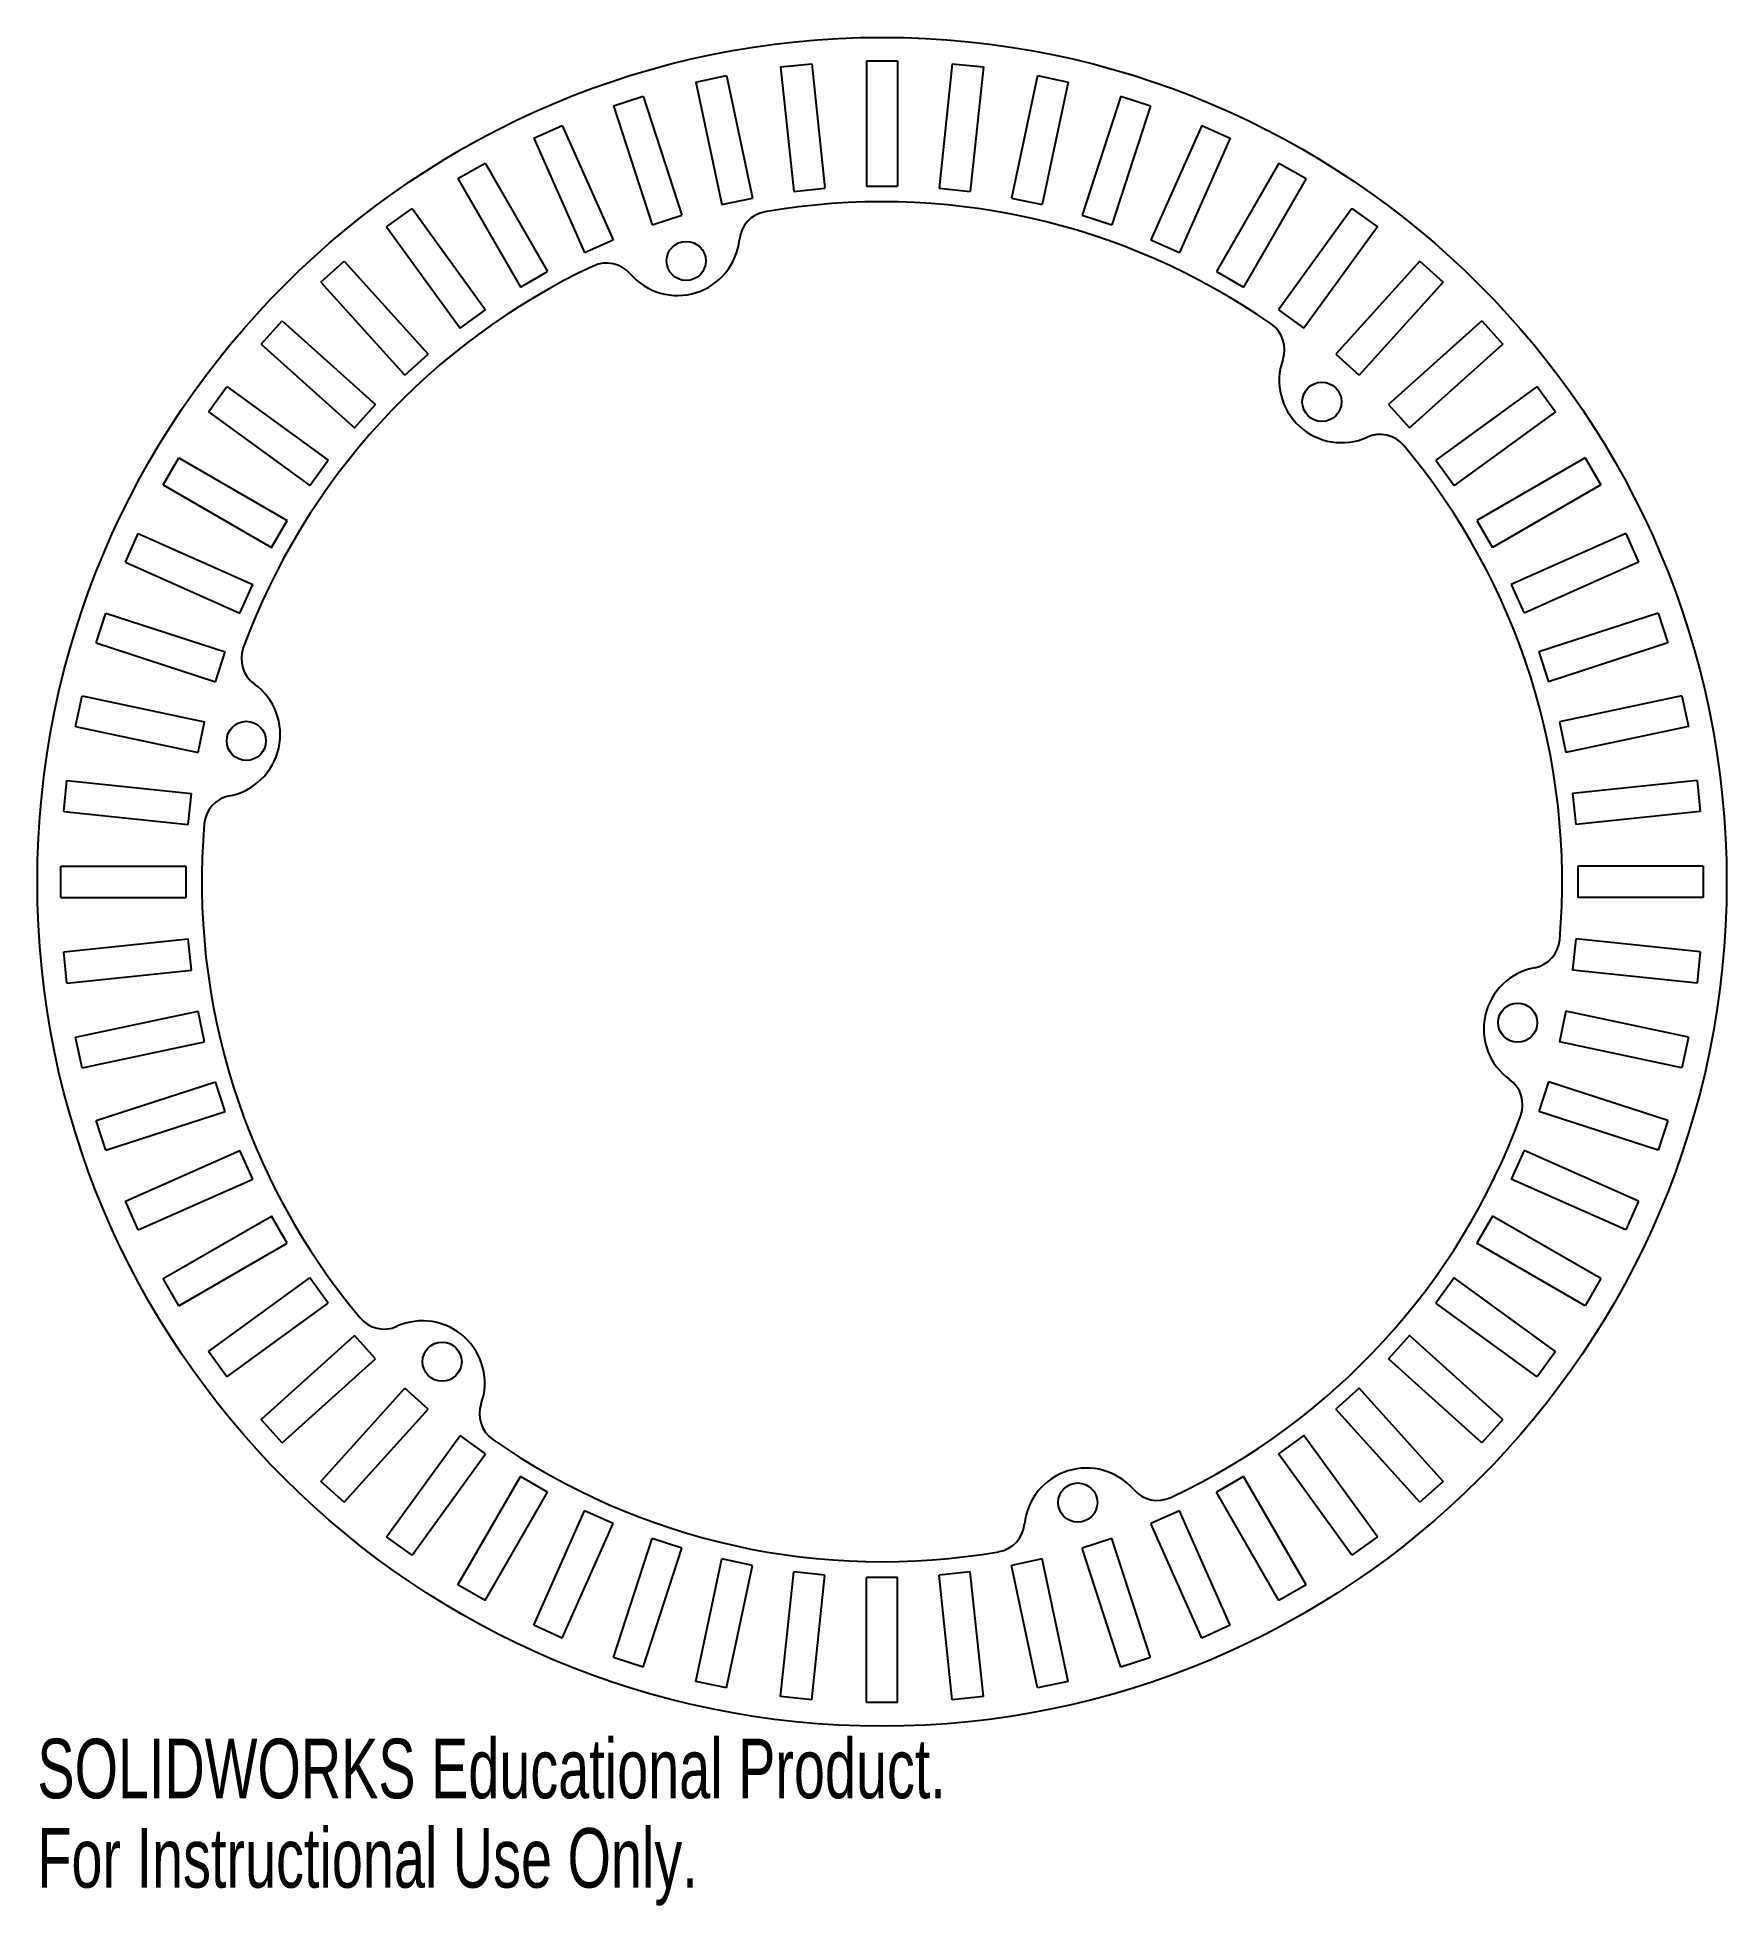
# Model space of a CAD drawing. Header units: inches. Extents: x -2.7 to 2.7, y -3.27 to 2.7.
import ezdxf

# ---------------------------------------------------------------- set-up
doc = ezdxf.new("R2010")
doc.units = ezdxf.units.IN
doc.header["$MEASUREMENT"] = 0
doc.styles.add('SLDTEXTSTYLE0', font='TXT', dxfattribs={"width": 0.7})

msp = doc.modelspace()

# ---------------------------------------------------------------- linework, layer by layer
at = {"color": 7, "linetype": 'Continuous', "lineweight": 25}
for p, q in [((-0.594, 2.5542), (-0.4962, 2.575)), ((-0.4962, 2.575), (-0.413, 2.1837)), ((-0.3238, 2.6023), (-0.2243, 2.6127)), ((-0.3238, 2.6023), (-0.282, 2.2045)), ((-0.2243, 2.6127), (-0.1825, 2.2149)), ((-0.05, 2.6219), (0.05, 2.6219)), ((-0.05, 2.6219), (-0.05, 2.2219)), ((0.05, 2.6219), (0.05, 2.2219)), ((0.2243, 2.6127), (0.1825, 2.2149)), ((0.2243, 2.6127), (0.3238, 2.6023)), ((0.3238, 2.6023), (0.282, 2.2045)), ((0.4962, 2.575), (0.413, 2.1837)), ((0.4962, 2.575), (0.594, 2.5542)), ((-0.8578, 2.4781), (-0.7627, 2.509)), ((-0.7627, 2.509), (-0.639, 2.1286)), ((-0.594, 2.5542), (-0.5109, 2.1629)), ((0.594, 2.5542), (0.5109, 2.1629)), ((0.7627, 2.509), (0.639, 2.1286)), ((0.7627, 2.509), (0.8578, 2.4781)), ((-0.8578, 2.4781), (-0.7341, 2.0977)), ((0.8578, 2.4781), (0.7341, 2.0977)), ((-1.1121, 2.3749), (-1.0207, 2.4155)), ((-1.0207, 2.4155), (-0.858, 2.0501)), ((1.0207, 2.4155), (0.858, 2.0501)), ((1.0207, 2.4155), (1.1121, 2.3749)), ((-1.1121, 2.3749), (-0.9494, 2.0094)), ((1.1121, 2.3749), (0.9494, 2.0094)), ((-1.3542, 2.2456), (-1.2676, 2.2956)), ((-1.2676, 2.2956), (-1.0676, 1.9492)), ((1.2676, 2.2956), (1.0676, 1.9492)), ((1.2676, 2.2956), (1.3542, 2.2456)), ((-1.3542, 2.2456), (-1.1542, 1.8992)), ((-0.282, 2.2045), (-0.1825, 2.2149)), ((-0.05, 2.2219), (0.05, 2.2219)), ((0.1825, 2.2149), (0.282, 2.2045)), ((1.3542, 2.2456), (1.1542, 1.8992)), ((-1.5816, 2.0918), (-1.5006, 2.1505)), ((-1.5006, 2.1505), (-1.2655, 1.8269)), ((-0.5109, 2.1629), (-0.413, 2.1837)), ((0.413, 2.1837), (0.5109, 2.1629)), ((1.5006, 2.1505), (1.2655, 1.8269)), ((1.5006, 2.1505), (1.5816, 2.0918)), ((-1.5816, 2.0918), (-1.3464, 1.7681)), ((-0.7341, 2.0977), (-0.639, 2.1286)), ((0.639, 2.1286), (0.7341, 2.0977)), ((1.5816, 2.0918), (1.3464, 1.7681)), ((-0.9494, 2.0094), (-0.858, 2.0501)), ((0.858, 2.0501), (0.9494, 2.0094)), ((-1.7915, 1.915), (-1.7172, 1.9819)), ((-1.7172, 1.9819), (-1.4496, 1.6846)), ((1.7172, 1.9819), (1.4496, 1.6846)), ((1.7172, 1.9819), (1.7915, 1.915)), ((-1.7915, 1.915), (-1.5239, 1.6177)), ((-1.1542, 1.8992), (-1.0676, 1.9492)), ((1.0676, 1.9492), (1.1542, 1.8992)), ((1.7915, 1.915), (1.5239, 1.6177)), ((-1.9819, 1.7172), (-1.915, 1.7915)), ((-1.915, 1.7915), (-1.6177, 1.5239)), ((-1.3464, 1.7681), (-1.2655, 1.8269)), ((1.2655, 1.8269), (1.3464, 1.7681)), ((1.915, 1.7915), (1.6177, 1.5239)), ((1.915, 1.7915), (1.9819, 1.7172)), ((-1.9819, 1.7172), (-1.6846, 1.4496)), ((-1.5239, 1.6177), (-1.4496, 1.6846)), ((1.4496, 1.6846), (1.5239, 1.6177)), ((1.9819, 1.7172), (1.6846, 1.4496)), ((-2.1505, 1.5006), (-2.0918, 1.5816)), ((-2.0918, 1.5816), (-1.7681, 1.3464)), ((2.0918, 1.5816), (1.7681, 1.3464)), ((2.0918, 1.5816), (2.1505, 1.5006)), ((-2.1505, 1.5006), (-1.8269, 1.2655)), ((-1.6846, 1.4496), (-1.6177, 1.5239)), ((1.6177, 1.5239), (1.6846, 1.4496)), ((2.1505, 1.5006), (1.8269, 1.2655)), ((-2.2956, 1.2676), (-2.2456, 1.3542)), ((-2.2456, 1.3542), (-1.8992, 1.1542)), ((-1.8269, 1.2655), (-1.7681, 1.3464)), ((1.7681, 1.3464), (1.8269, 1.2655)), ((2.2456, 1.3542), (1.8992, 1.1542)), ((2.2456, 1.3542), (2.2956, 1.2676)), ((-2.2956, 1.2676), (-1.9492, 1.0676)), ((2.2956, 1.2676), (1.9492, 1.0676)), ((-1.9492, 1.0676), (-1.8992, 1.1542)), ((1.8992, 1.1542), (1.9492, 1.0676)), ((-2.4155, 1.0207), (-2.3749, 1.1121)), ((-2.3749, 1.1121), (-2.0094, 0.9494)), ((2.3749, 1.1121), (2.0094, 0.9494)), ((2.3749, 1.1121), (2.4155, 1.0207)), ((-2.4155, 1.0207), (-2.0501, 0.858)), ((2.4155, 1.0207), (2.0501, 0.858)), ((-2.0501, 0.858), (-2.0094, 0.9494)), ((2.0094, 0.9494), (2.0501, 0.858)), ((-2.509, 0.7627), (-2.4781, 0.8578)), ((-2.4781, 0.8578), (-2.0977, 0.7341)), ((2.4781, 0.8578), (2.0977, 0.7341)), ((2.4781, 0.8578), (2.509, 0.7627)), ((-2.509, 0.7627), (-2.1286, 0.639)), ((-2.1286, 0.639), (-2.0977, 0.7341)), ((2.0977, 0.7341), (2.1286, 0.639)), ((2.509, 0.7627), (2.1286, 0.639)), ((-2.575, 0.4962), (-2.5542, 0.594)), ((-2.5542, 0.594), (-2.1629, 0.5109)), ((2.5542, 0.594), (2.1629, 0.5109)), ((2.5542, 0.594), (2.575, 0.4962)), ((-2.575, 0.4962), (-2.1837, 0.413)), ((-2.1837, 0.413), (-2.1629, 0.5109)), ((2.1629, 0.5109), (2.1837, 0.413)), ((2.575, 0.4962), (2.1837, 0.413)), ((-2.6127, 0.2243), (-2.6023, 0.3238)), ((-2.6023, 0.3238), (-2.2045, 0.282)), ((2.6023, 0.3238), (2.2045, 0.282)), ((2.6023, 0.3238), (2.6127, 0.2243)), ((-2.2149, 0.1825), (-2.2045, 0.282)), ((2.2045, 0.282), (2.2149, 0.1825)), ((-2.6127, 0.2243), (-2.2149, 0.1825)), ((2.6127, 0.2243), (2.2149, 0.1825)), ((-2.6219, -0.05), (-2.6219, 0.05)), ((-2.6219, 0.05), (-2.2219, 0.05)), ((-2.2219, -0.05), (-2.2219, 0.05)), ((2.6219, 0.05), (2.2219, 0.05)), ((2.2219, 0.05), (2.2219, -0.05)), ((2.6219, 0.05), (2.6219, -0.05)), ((-2.6219, -0.05), (-2.2219, -0.05)), ((2.6219, -0.05), (2.2219, -0.05)), ((-2.6127, -0.2243), (-2.2149, -0.1825)), ((-2.6023, -0.3238), (-2.6127, -0.2243)), ((-2.2045, -0.282), (-2.2149, -0.1825)), ((2.2149, -0.1825), (2.2045, -0.282)), ((2.6127, -0.2243), (2.2149, -0.1825)), ((2.6127, -0.2243), (2.6023, -0.3238)), ((-2.6023, -0.3238), (-2.2045, -0.282)), ((2.6023, -0.3238), (2.2045, -0.282)), ((-2.575, -0.4962), (-2.1837, -0.413)), ((-2.1629, -0.5109), (-2.1837, -0.413)), ((2.1837, -0.413), (2.1629, -0.5109)), ((2.575, -0.4962), (2.1837, -0.413)), ((-2.5542, -0.594), (-2.575, -0.4962)), ((-2.5542, -0.594), (-2.1629, -0.5109)), ((2.5542, -0.594), (2.1629, -0.5109)), ((2.575, -0.4962), (2.5542, -0.594)), ((-2.509, -0.7627), (-2.1286, -0.639)), ((-2.0977, -0.7341), (-2.1286, -0.639)), ((2.1286, -0.639), (2.0977, -0.7341)), ((2.509, -0.7627), (2.1286, -0.639)), ((-2.4781, -0.8578), (-2.509, -0.7627)), ((-2.4781, -0.8578), (-2.0977, -0.7341)), ((2.4781, -0.8578), (2.0977, -0.7341)), ((2.509, -0.7627), (2.4781, -0.8578)), ((-2.4155, -1.0207), (-2.0501, -0.858)), ((-2.0094, -0.9494), (-2.0501, -0.858)), ((2.0501, -0.858), (2.0094, -0.9494)), ((2.4155, -1.0207), (2.0501, -0.858)), ((-2.3749, -1.1121), (-2.0094, -0.9494)), ((2.3749, -1.1121), (2.0094, -0.9494)), ((-2.3749, -1.1121), (-2.4155, -1.0207)), ((-2.2956, -1.2676), (-1.9492, -1.0676)), ((-1.8992, -1.1542), (-1.9492, -1.0676)), ((1.9492, -1.0676), (1.8992, -1.1542)), ((2.2956, -1.2676), (1.9492, -1.0676)), ((2.4155, -1.0207), (2.3749, -1.1121)), ((-2.2456, -1.3542), (-1.8992, -1.1542)), ((2.2456, -1.3542), (1.8992, -1.1542)), ((-2.2456, -1.3542), (-2.2956, -1.2676)), ((-2.1505, -1.5006), (-1.8269, -1.2655)), ((-1.7681, -1.3464), (-1.8269, -1.2655)), ((1.8269, -1.2655), (1.7681, -1.3464)), ((2.1505, -1.5006), (1.8269, -1.2655)), ((2.2956, -1.2676), (2.2456, -1.3542)), ((-2.0918, -1.5816), (-1.7681, -1.3464)), ((2.0918, -1.5816), (1.7681, -1.3464)), ((-1.9819, -1.7172), (-1.6846, -1.4496)), ((-1.6177, -1.5239), (-1.6846, -1.4496)), ((1.6846, -1.4496), (1.6177, -1.5239)), ((1.9819, -1.7172), (1.6846, -1.4496)), ((-2.0918, -1.5816), (-2.1505, -1.5006)), ((-1.915, -1.7915), (-1.6177, -1.5239)), ((1.915, -1.7915), (1.6177, -1.5239)), ((2.1505, -1.5006), (2.0918, -1.5816)), ((-1.7915, -1.915), (-1.5239, -1.6177)), ((-1.4496, -1.6846), (-1.5239, -1.6177)), ((1.5239, -1.6177), (1.4496, -1.6846)), ((1.7915, -1.915), (1.5239, -1.6177)), ((-1.915, -1.7915), (-1.9819, -1.7172)), ((-1.7172, -1.9819), (-1.4496, -1.6846)), ((1.7172, -1.9819), (1.4496, -1.6846)), ((1.9819, -1.7172), (1.915, -1.7915)), ((-1.5816, -2.0918), (-1.3464, -1.7681)), ((-1.2655, -1.8269), (-1.3464, -1.7681)), ((1.3464, -1.7681), (1.2655, -1.8269)), ((1.5816, -2.0918), (1.3464, -1.7681)), ((-1.5006, -2.1505), (-1.2655, -1.8269)), ((1.5006, -2.1505), (1.2655, -1.8269)), ((-1.3542, -2.2456), (-1.1542, -1.8992)), ((-1.0676, -1.9492), (-1.1542, -1.8992)), ((1.1542, -1.8992), (1.0676, -1.9492)), ((1.3542, -2.2456), (1.1542, -1.8992)), ((-1.7172, -1.9819), (-1.7915, -1.915)), ((-1.2676, -2.2956), (-1.0676, -1.9492)), ((1.2676, -2.2956), (1.0676, -1.9492)), ((1.7915, -1.915), (1.7172, -1.9819)), ((-1.1121, -2.3749), (-0.9494, -2.0094)), ((-0.858, -2.0501), (-0.9494, -2.0094)), ((0.9494, -2.0094), (0.858, -2.0501)), ((1.1121, -2.3749), (0.9494, -2.0094)), ((-1.0207, -2.4155), (-0.858, -2.0501)), ((1.0207, -2.4155), (0.858, -2.0501)), ((-1.5006, -2.1505), (-1.5816, -2.0918)), ((-0.8578, -2.4781), (-0.7341, -2.0977)), ((-0.7627, -2.509), (-0.639, -2.1286)), ((-0.639, -2.1286), (-0.7341, -2.0977)), ((0.7341, -2.0977), (0.639, -2.1286)), ((0.7627, -2.509), (0.639, -2.1286)), ((0.8578, -2.4781), (0.7341, -2.0977)), ((1.5816, -2.0918), (1.5006, -2.1505)), ((-0.594, -2.5542), (-0.5109, -2.1629)), ((-0.413, -2.1837), (-0.5109, -2.1629)), ((-0.4962, -2.575), (-0.413, -2.1837)), ((-0.3238, -2.6023), (-0.282, -2.2045)), ((-0.1825, -2.2149), (-0.282, -2.2045)), ((0.282, -2.2045), (0.1825, -2.2149)), ((0.3238, -2.6023), (0.282, -2.2045)), ((0.5109, -2.1629), (0.413, -2.1837)), ((0.4962, -2.575), (0.413, -2.1837)), ((0.594, -2.5542), (0.5109, -2.1629)), ((-1.2676, -2.2956), (-1.3542, -2.2456)), ((-0.2243, -2.6127), (-0.1825, -2.2149)), ((0.05, -2.2219), (-0.05, -2.2219)), ((-0.05, -2.6219), (-0.05, -2.2219)), ((0.05, -2.6219), (0.05, -2.2219)), ((0.2243, -2.6127), (0.1825, -2.2149)), ((1.3542, -2.2456), (1.2676, -2.2956)), ((-1.0207, -2.4155), (-1.1121, -2.3749)), ((1.1121, -2.3749), (1.0207, -2.4155)), ((-0.7627, -2.509), (-0.8578, -2.4781)), ((0.8578, -2.4781), (0.7627, -2.509)), ((-0.4962, -2.575), (-0.594, -2.5542)), ((0.594, -2.5542), (0.4962, -2.575)), ((-0.2243, -2.6127), (-0.3238, -2.6023)), ((0.05, -2.6219), (-0.05, -2.6219)), ((0.3238, -2.6023), (0.2243, -2.6127))]:
    msp.add_line(p, q, dxfattribs=at)
for centre, radius in [((0, 0), 2.6969), ((-0.6252, 1.9828), 0.0625), ((1.4046, 1.5328), 0.0625), ((-2.0297, 0.45), 0.0625), ((2.0297, -0.45), 0.0625), ((-1.4046, -1.5328), 0.0625), ((0.6252, -1.9828), 0.0625)]:
    msp.add_circle(centre, radius, dxfattribs=at)
for centre, radius, start, end in [((0, 0), 2.1719, 55.11221, 99.88779), ((-0.3558, 2.0411), 0.1, 99.88779, 174.18959), ((-0.6531, 2.0714), 0.1989, 220.81041, 354.18959), ((-0.8793, 1.876), 0.1, 40.81041, 115.11221), ((0, 0), 2.1719, 115.11221, 159.88779), ((1.1851, 1.6995), 0.1, 340.81041, 55.11221), ((1.4673, 1.6013), 0.1989, 160.81041, 294.18959), ((1.5898, 1.3287), 0.1, 39.88779, 114.18959), ((0, 0), 2.1719, 355.11221, 39.88779), ((-1.9455, 0.7124), 0.1, 159.88779, 234.18959), ((-2.1204, 0.4701), 0.1989, 280.81041, 54.18959), ((-2.0643, 0.1765), 0.1, 100.81041, 175.11221), ((0, 0), 2.1719, 175.11221, 219.88779), ((2.0643, -0.1765), 0.1, 280.81041, 355.11221), ((2.1204, -0.4701), 0.1989, 100.81041, 234.18959), ((1.9455, -0.7124), 0.1, 339.88779, 54.18959), ((0, 0), 2.1719, 295.11221, 339.88779), ((-1.5898, -1.3287), 0.1, 219.88779, 294.18959), ((-1.4673, -1.6013), 0.1989, 340.81041, 114.18959), ((-1.1851, -1.6995), 0.1, 160.81041, 235.11221), ((0, 0), 2.1719, 235.11221, 279.88779), ((0.6531, -2.0714), 0.1989, 40.81041, 174.18959), ((0.8793, -1.876), 0.1, 220.81041, 295.11221), ((0.3558, -2.0411), 0.1, 279.88779, 354.18959)]:
    msp.add_arc(centre, radius, start, end, dxfattribs=at)

# ---------------------------------------------------------------- texts
at = {"color": 7, "linetype": 'Continuous', "char_height": 0.1903, "attachment_point": 1, "style": 'SLDTEXTSTYLE0'}
for s, insert in [('SOLIDWORKS Educational Product.', (-2.6969, -2.737)), ('For Instructional Use Only.', (-2.6969, -3.0225))]:
    msp.add_mtext(s, dxfattribs=dict(at, insert=insert))

doc.saveas('drawing.dxf')
